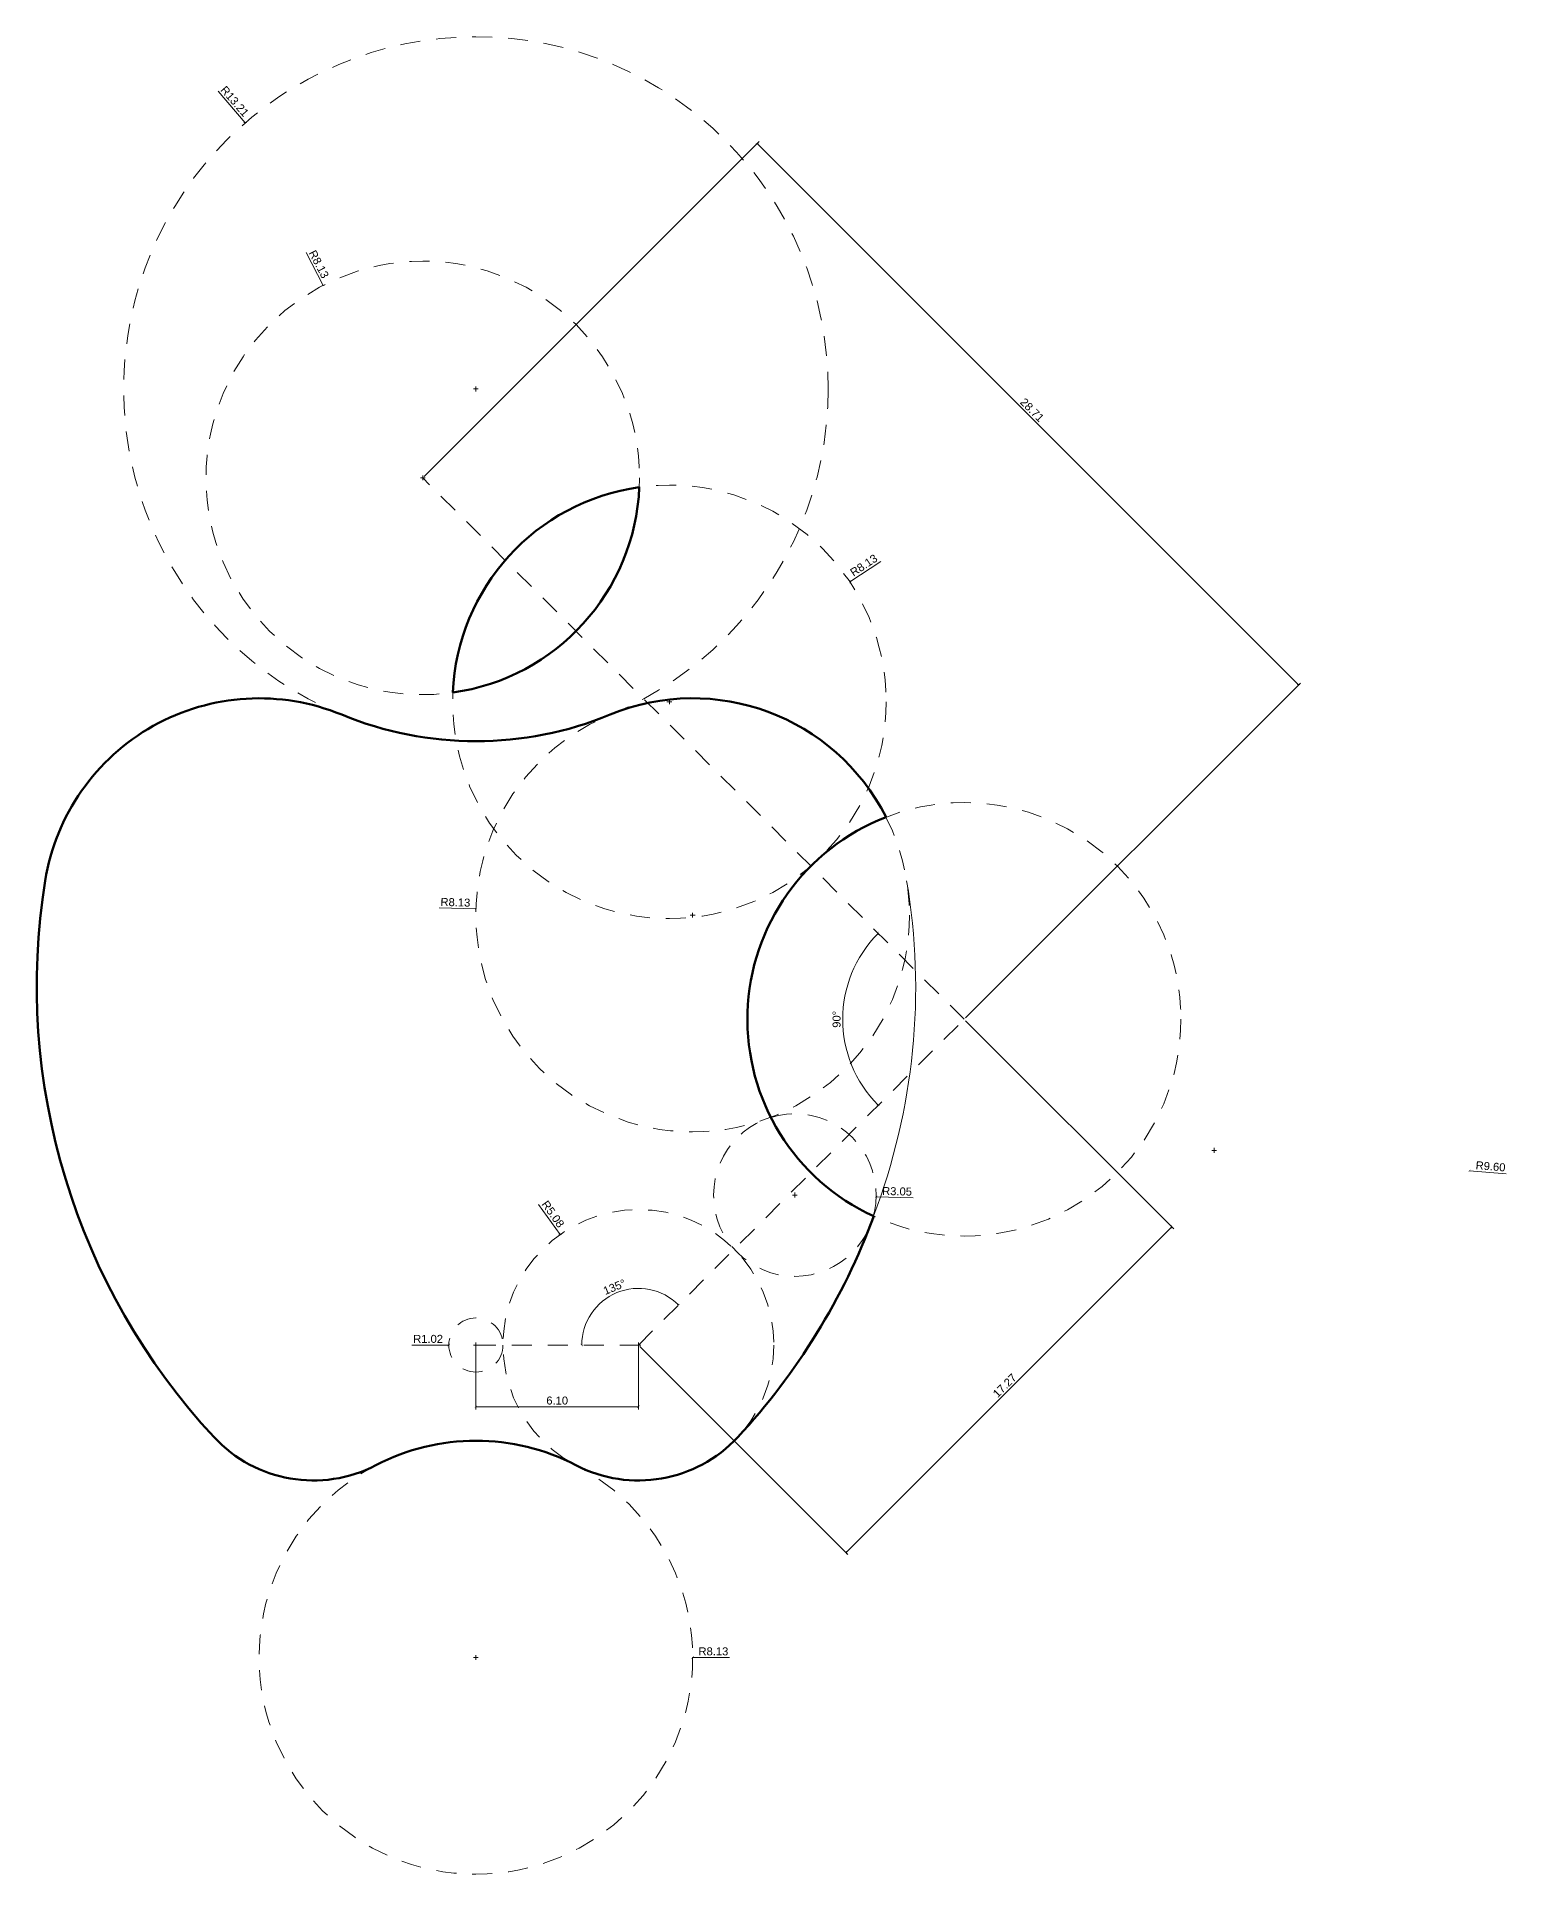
# Model space of a CAD drawing. Header units: inches. Extents: x 994 to 6777, y -637 to 5407.
# Drawn here: x 1236.9 to 1292, y 158.6 to 227.5 of the extents above; entities that cross this region are included whole.
import ezdxf

# ---------------------------------------------------------------- set-up
doc = ezdxf.new("R2010")
doc.units = ezdxf.units.IN
doc.header["$MEASUREMENT"] = 0
doc.linetypes.add('CENTER2', pattern=[28.575, 19.05, -3.175, 3.175, -3.175])
doc.linetypes.add('JIS_02_0.7', pattern=[1.35, 0.75, -0.6])
doc.layers.add('APPLE OUTLINE', color=10, linetype='Continuous', lineweight=40)
doc.layers.add('GUIDE LINES', color=7, linetype='JIS_02_0.7', lineweight=0, transparency=0.4)
doc.layers.add('GUIDELINE 2', color=7, linetype='Continuous', lineweight=0, transparency=0.5)
doc.styles.get("Standard").update_dxf_attribs({"font": 'arial.ttf'})
doc.dimstyles.new('ABELLA 100', dxfattribs={"dimtxt": 0.3, "dimasz": 0.085, "dimexe": 0.1, "dimexo": 0.075, "dimgap": 0.075, "dimtad": 1, "dimzin": 0, "dimdsep": 46, "dimtxsty": 'Standard', "dimblk": 'ARCHTICK', "dimcen": 0.09, "dimclrd": 7, "dimclre": 7, "dimadec": 0, "dimazin": 0, "dimtfac": 1, "dimtix": 1, "dimtofl": 0, "dimtmove": 0, "dimatfit": 3, "dimldrblk": 'OPEN30', "dimfxl": 1, "dimtolj": 1, "dimtzin": 0, "dimlwd": 0, "dimlwe": 0, "dimarcsym": 0})

# ---------------------------------------------------------------- blocks, each defined once
blk = doc.blocks.new('_ArchTick')
at = {"color": 0, "linetype": 'ByBlock', "const_width": 0.15}
blk.add_lwpolyline([(-0.5, -0.5), (0.5, 0.5)], dxfattribs=at)
blk = doc.blocks.new('*D631')
at = {"layer": 'APPLE OUTLINE', "color": 7, "linetype": 'CENTER2', "lineweight": 0, "transparency": 16777216}
for p, q in [((1251.384, 210.983), (1263.94, 223.54)), ((1271.685, 190.682), (1284.242, 203.238))]:
    blk.add_line(p, q, dxfattribs=at)
at = {"layer": 'APPLE OUTLINE', "color": 7, "linetype": 'Continuous', "lineweight": 0, "transparency": 16777216}
blk.add_line((1284.171, 203.167), (1263.869, 223.469), dxfattribs=at)
at = {"layer": 'Defpoints', "color": 0, "transparency": 16777216}
for p in [(1263.869, 223.469), (1251.331, 210.93), (1271.632, 190.629)]:
    blk.add_point(p, dxfattribs=at)
at = {"layer": 'APPLE OUTLINE', "color": 7, "lineweight": 0, "transparency": 16777216, "xscale": 0.085, "yscale": 0.085, "zscale": 0.085}
for p, rotation in [((1263.869, 223.469), 134.9999999999999), ((1284.171, 203.167), 314.9999999999998)]:
    blk.add_blockref('_ArchTick', p, dxfattribs=dict(at, rotation=rotation))
at = {"layer": 'APPLE OUTLINE', "color": 0, "transparency": 16777216, "insert": (1274.181, 213.479), "char_height": 0.3, "attachment_point": 5, "rotation": 315}
blk.add_mtext('\\A1;28.71', dxfattribs=at)
blk = doc.blocks.new('_Open30')
at = {"color": 0, "linetype": 'ByBlock', "lineweight": -2}
for p, q in [((-1, 0.27), (0, 0)), ((0, 0), (-1, -0.27)), ((0, 0), (-1, 0))]:
    blk.add_line(p, q, dxfattribs=at)
blk = doc.blocks.new('*D632')
at = {"layer": 'APPLE OUTLINE', "color": 7, "linetype": 'CENTER2', "lineweight": 0, "transparency": 16777216}
for p, q in [((1271.685, 190.576), (1279.489, 182.772)), ((1259.472, 178.362), (1267.276, 170.559))]:
    blk.add_line(p, q, dxfattribs=at)
at = {"layer": 'APPLE OUTLINE', "color": 7, "linetype": 'Continuous', "lineweight": 0, "transparency": 16777216}
blk.add_line((1267.205, 170.629), (1279.419, 182.843), dxfattribs=at)
at = {"layer": 'Defpoints', "color": 0, "transparency": 16777216}
for p in [(1271.632, 190.629), (1279.419, 182.843), (1259.419, 178.415)]:
    blk.add_point(p, dxfattribs=at)
at = {"layer": 'APPLE OUTLINE', "color": 7, "lineweight": 0, "transparency": 16777216, "xscale": 0.085, "yscale": 0.085, "zscale": 0.085}
for p, rotation in [((1279.419, 182.843), 45.00000000000653), ((1267.205, 170.629), 225.0000000000066)]:
    blk.add_blockref('_ArchTick', p, dxfattribs=dict(at, rotation=rotation))
at = {"layer": 'APPLE OUTLINE', "color": 0, "transparency": 16777216, "insert": (1273.152, 176.895), "char_height": 0.3, "attachment_point": 5, "rotation": 45}
blk.add_mtext('\\A1;17.27', dxfattribs=at)
blk = doc.blocks.new('*D633')
at = {"layer": 'APPLE OUTLINE', "color": 7, "linetype": 'CENTER2', "lineweight": 0, "transparency": 16777216}
for p, q in [((1253.323, 178.34), (1253.323, 176.003)), ((1259.419, 178.34), (1259.419, 176.003))]:
    blk.add_line(p, q, dxfattribs=at)
at = {"layer": 'APPLE OUTLINE', "color": 7, "linetype": 'Continuous', "lineweight": 0, "transparency": 16777216}
blk.add_line((1253.323, 176.103), (1259.419, 176.103), dxfattribs=at)
at = {"layer": 'Defpoints', "color": 0, "transparency": 16777216}
for p in [(1253.323, 178.415), (1259.419, 178.415), (1259.419, 176.103)]:
    blk.add_point(p, dxfattribs=at)
at = {"layer": 'APPLE OUTLINE', "color": 7, "lineweight": 0, "transparency": 16777216, "xscale": 0.085, "yscale": 0.085, "zscale": 0.085, "rotation": 180}
blk.add_blockref('_ArchTick', (1253.323, 176.103), dxfattribs=at)
at = {"layer": 'APPLE OUTLINE', "color": 7, "lineweight": 0, "transparency": 16777216, "xscale": 0.085, "yscale": 0.085, "zscale": 0.085}
blk.add_blockref('_ArchTick', (1259.419, 176.103), dxfattribs=at)
at = {"layer": 'APPLE OUTLINE', "color": 0, "transparency": 16777216, "insert": (1256.371, 176.331), "char_height": 0.3, "attachment_point": 5}
blk.add_mtext('\\A1;6.10', dxfattribs=at)
blk = doc.blocks.new('*D534')
at = {"layer": 'APPLE OUTLINE', "color": 7, "linetype": 'Continuous', "lineweight": 0, "transparency": 16777216}
blk.add_line((1243.652, 225.428), (1244.674, 224.247), dxfattribs=at)
at = {"layer": 'APPLE OUTLINE', "color": 7, "lineweight": 0, "transparency": 16777216}
for p, q in [((1253.323, 214.174), (1253.323, 214.354)), ((1253.233, 214.264), (1253.413, 214.264))]:
    blk.add_line(p, q, dxfattribs=at)
at = {"layer": 'Defpoints', "color": 0, "transparency": 16777216}
for p in [(1244.674, 224.247), (1253.323, 214.264)]:
    blk.add_point(p, dxfattribs=at)
at = {"layer": 'APPLE OUTLINE', "color": 7, "lineweight": 0, "transparency": 16777216, "xscale": 0.085, "yscale": 0.085, "zscale": 0.085, "rotation": 310.9029218747989}
blk.add_blockref('_ArchTick', (1244.674, 224.247), dxfattribs=at)
at = {"layer": 'APPLE OUTLINE', "color": 0, "transparency": 16777216, "insert": (1244.28, 225.051), "char_height": 0.3, "attachment_point": 5, "rotation": 310.90292}
blk.add_mtext('\\A1;R13.21', dxfattribs=at)
blk = doc.blocks.new('*D535')
at = {"layer": 'APPLE OUTLINE', "color": 7, "linetype": 'Continuous', "lineweight": 0, "transparency": 16777216}
blk.add_line((1246.952, 219.377), (1247.59, 218.147), dxfattribs=at)
at = {"layer": 'APPLE OUTLINE', "color": 7, "lineweight": 0, "transparency": 16777216}
for p, q in [((1251.241, 210.93), (1251.421, 210.93)), ((1251.331, 210.84), (1251.331, 211.02))]:
    blk.add_line(p, q, dxfattribs=at)
at = {"layer": 'Defpoints', "color": 0, "transparency": 16777216}
for p in [(1247.59, 218.147), (1251.331, 210.93)]:
    blk.add_point(p, dxfattribs=at)
at = {"layer": 'APPLE OUTLINE', "color": 7, "lineweight": 0, "transparency": 16777216, "xscale": 0.085, "yscale": 0.085, "zscale": 0.085, "rotation": 297.4015247100861}
blk.add_blockref('_ArchTick', (1247.59, 218.147), dxfattribs=at)
at = {"layer": 'APPLE OUTLINE', "color": 0, "transparency": 16777216, "insert": (1247.434, 218.942), "char_height": 0.3, "attachment_point": 5, "rotation": 297.40152}
blk.add_mtext('\\A1;R8.13', dxfattribs=at)
blk = doc.blocks.new('*D536')
at = {"layer": 'APPLE OUTLINE', "color": 7, "linetype": 'Continuous', "lineweight": 0, "transparency": 16777216}
blk.add_line((1268.502, 207.8), (1267.347, 207.033), dxfattribs=at)
at = {"layer": 'APPLE OUTLINE', "color": 7, "lineweight": 0, "transparency": 16777216}
for p, q in [((1260.578, 202.443), (1260.578, 202.623)), ((1260.488, 202.533), (1260.668, 202.533))]:
    blk.add_line(p, q, dxfattribs=at)
at = {"layer": 'Defpoints', "color": 0, "transparency": 16777216}
for p in [(1267.347, 207.033), (1260.578, 202.533)]:
    blk.add_point(p, dxfattribs=at)
at = {"layer": 'APPLE OUTLINE', "color": 7, "lineweight": 0, "transparency": 16777216, "xscale": 0.085, "yscale": 0.085, "zscale": 0.085, "rotation": 213.6139419866973}
blk.add_blockref('_ArchTick', (1267.347, 207.033), dxfattribs=at)
at = {"layer": 'APPLE OUTLINE', "color": 0, "transparency": 16777216, "insert": (1267.869, 207.653), "char_height": 0.3, "attachment_point": 5, "rotation": 33.61394}
blk.add_mtext('\\A1;R8.13', dxfattribs=at)
blk = doc.blocks.new('*D537')
at = {"layer": 'APPLE OUTLINE', "color": 7, "lineweight": 0, "transparency": 16777216}
for p, q in [((1280.92, 185.713), (1281.1, 185.713)), ((1281.01, 185.623), (1281.01, 185.803))]:
    blk.add_line(p, q, dxfattribs=at)
at = {"layer": 'APPLE OUTLINE', "color": 7, "linetype": 'Continuous', "lineweight": 0, "transparency": 16777216}
blk.add_line((1291.96, 184.838), (1290.579, 184.949), dxfattribs=at)
at = {"layer": 'Defpoints', "color": 0, "transparency": 16777216}
for p in [(1281.01, 185.713), (1290.579, 184.949)]:
    blk.add_point(p, dxfattribs=at)
at = {"layer": 'APPLE OUTLINE', "color": 7, "lineweight": 0, "transparency": 16777216, "xscale": 0.085, "yscale": 0.085, "zscale": 0.085, "rotation": 175.4299285579126}
blk.add_blockref('_ArchTick', (1290.579, 184.949), dxfattribs=at)
at = {"layer": 'APPLE OUTLINE', "color": 0, "transparency": 16777216, "insert": (1291.373, 185.114), "char_height": 0.3, "attachment_point": 5, "rotation": 355.42993}
blk.add_mtext('\\A1;R9.60', dxfattribs=at)
blk = doc.blocks.new('*D538')
at = {"layer": 'APPLE OUTLINE', "color": 7, "linetype": 'Continuous', "lineweight": 0, "transparency": 16777216}
blk.add_line((1251.94, 194.803), (1253.326, 194.765), dxfattribs=at)
at = {"layer": 'APPLE OUTLINE', "color": 7, "lineweight": 0, "transparency": 16777216}
for p, q in [((1261.361, 194.537), (1261.541, 194.537)), ((1261.451, 194.447), (1261.451, 194.627))]:
    blk.add_line(p, q, dxfattribs=at)
at = {"layer": 'Defpoints', "color": 0, "transparency": 16777216}
for p in [(1253.326, 194.765), (1261.451, 194.537)]:
    blk.add_point(p, dxfattribs=at)
at = {"layer": 'APPLE OUTLINE', "color": 7, "lineweight": 0, "transparency": 16777216, "xscale": 0.085, "yscale": 0.085, "zscale": 0.085, "rotation": 358.3949217057295}
blk.add_blockref('_ArchTick', (1253.326, 194.765), dxfattribs=at)
at = {"layer": 'APPLE OUTLINE', "color": 0, "transparency": 16777216, "insert": (1252.555, 195.015), "char_height": 0.3, "attachment_point": 5, "rotation": 358.39492}
blk.add_mtext('\\A1;R8.13', dxfattribs=at)
blk = doc.blocks.new('*D539')
at = {"layer": 'APPLE OUTLINE', "color": 7, "lineweight": 0, "transparency": 16777216}
for p, q in [((1265.194, 184.039), (1265.374, 184.039)), ((1265.284, 183.949), (1265.284, 184.129))]:
    blk.add_line(p, q, dxfattribs=at)
at = {"layer": 'APPLE OUTLINE', "color": 7, "linetype": 'Continuous', "lineweight": 0, "transparency": 16777216}
blk.add_line((1269.719, 183.935), (1268.331, 183.967), dxfattribs=at)
at = {"layer": 'Defpoints', "color": 0, "transparency": 16777216}
for p in [(1265.284, 184.039), (1268.331, 183.967)]:
    blk.add_point(p, dxfattribs=at)
at = {"layer": 'APPLE OUTLINE', "color": 7, "lineweight": 0, "transparency": 16777216, "xscale": 0.085, "yscale": 0.085, "zscale": 0.085, "rotation": 178.6588691483221}
blk.add_blockref('_ArchTick', (1268.331, 183.967), dxfattribs=at)
at = {"layer": 'APPLE OUTLINE', "color": 0, "transparency": 16777216, "insert": (1269.116, 184.177), "char_height": 0.3, "attachment_point": 5, "rotation": 358.65887}
blk.add_mtext('\\A1;R3.05', dxfattribs=at)
blk = doc.blocks.new('*D540')
at = {"layer": 'APPLE OUTLINE', "color": 7, "linetype": 'Continuous', "lineweight": 0, "transparency": 16777216}
blk.add_line((1255.675, 183.688), (1256.478, 182.557), dxfattribs=at)
at = {"layer": 'APPLE OUTLINE', "color": 7, "lineweight": 0, "transparency": 16777216}
for p, q in [((1259.419, 178.325), (1259.419, 178.505)), ((1259.329, 178.415), (1259.509, 178.415))]:
    blk.add_line(p, q, dxfattribs=at)
at = {"layer": 'Defpoints', "color": 0, "transparency": 16777216}
for p in [(1256.478, 182.557), (1259.419, 178.415)]:
    blk.add_point(p, dxfattribs=at)
at = {"layer": 'APPLE OUTLINE', "color": 7, "lineweight": 0, "transparency": 16777216, "xscale": 0.085, "yscale": 0.085, "zscale": 0.085, "rotation": 305.3796090875813}
blk.add_blockref('_ArchTick', (1256.478, 182.557), dxfattribs=at)
at = {"layer": 'APPLE OUTLINE', "color": 0, "transparency": 16777216, "insert": (1256.213, 183.324), "char_height": 0.3, "attachment_point": 5, "rotation": 305.37961}
blk.add_mtext('\\A1;R5.08', dxfattribs=at)
blk = doc.blocks.new('*D541')
at = {"layer": 'APPLE OUTLINE', "color": 7, "lineweight": 0, "transparency": 16777216}
for p, q in [((1253.323, 178.325), (1253.323, 178.505)), ((1253.233, 178.415), (1253.413, 178.415))]:
    blk.add_line(p, q, dxfattribs=at)
at = {"layer": 'APPLE OUTLINE', "color": 7, "linetype": 'Continuous', "lineweight": 0, "transparency": 16777216}
blk.add_line((1250.924, 178.415), (1252.307, 178.415), dxfattribs=at)
at = {"layer": 'Defpoints', "color": 0, "transparency": 16777216}
for p in [(1252.307, 178.415), (1253.323, 178.415)]:
    blk.add_point(p, dxfattribs=at)
at = {"layer": 'APPLE OUTLINE', "color": 7, "lineweight": 0, "transparency": 16777216, "xscale": 0.085, "yscale": 0.085, "zscale": 0.085}
blk.add_blockref('_ArchTick', (1252.307, 178.415), dxfattribs=at)
at = {"layer": 'APPLE OUTLINE', "color": 0, "transparency": 16777216, "insert": (1251.53, 178.644), "char_height": 0.3, "attachment_point": 5}
blk.add_mtext('\\A1;R1.02', dxfattribs=at)
blk = doc.blocks.new('*D542')
at = {"layer": 'APPLE OUTLINE', "color": 7, "lineweight": 0, "transparency": 16777216}
for p, q in [((1253.323, 166.608), (1253.323, 166.788)), ((1253.233, 166.698), (1253.413, 166.698))]:
    blk.add_line(p, q, dxfattribs=at)
at = {"layer": 'APPLE OUTLINE', "color": 7, "linetype": 'Continuous', "lineweight": 0, "transparency": 16777216}
blk.add_line((1262.837, 166.698), (1261.451, 166.698), dxfattribs=at)
at = {"layer": 'Defpoints', "color": 0, "transparency": 16777216}
for p in [(1253.323, 166.698), (1261.451, 166.698)]:
    blk.add_point(p, dxfattribs=at)
at = {"layer": 'APPLE OUTLINE', "color": 7, "lineweight": 0, "transparency": 16777216, "xscale": 0.085, "yscale": 0.085, "zscale": 0.085, "rotation": 180.0000000000651}
blk.add_blockref('_ArchTick', (1261.451, 166.698), dxfattribs=at)
at = {"layer": 'APPLE OUTLINE', "color": 0, "transparency": 16777216, "insert": (1262.229, 166.926), "char_height": 0.3, "attachment_point": 5}
blk.add_mtext('\\A1;R8.13', dxfattribs=at)
blk = doc.blocks.new('*D634')
at = {"layer": 'APPLE OUTLINE', "color": 7, "linetype": 'Continuous', "lineweight": 0, "transparency": 16777216}
blk.add_arc((1259.419, 178.415), 2.125, 45, 180, dxfattribs=at)
at = {"layer": 'Defpoints', "color": 0, "transparency": 16777216}
for p in [(1271.632, 190.629), (1259.419, 180.541), (1253.323, 178.415), (1259.419, 178.415), (1259.419, 178.415)]:
    blk.add_point(p, dxfattribs=at)
at = {"layer": 'APPLE OUTLINE', "color": 7, "lineweight": 0, "transparency": 16777216, "xscale": 0.085, "yscale": 0.085, "zscale": 0.085}
for p, rotation in [((1260.922, 179.918), 315.0000000000066), ((1257.294, 178.415), 270.0000000000003)]:
    blk.add_blockref('_ArchTick', p, dxfattribs=dict(at, rotation=rotation))
at = {"layer": 'APPLE OUTLINE', "color": 0, "transparency": 16777216, "insert": (1258.518, 180.59), "char_height": 0.3, "attachment_point": 5, "rotation": 22.5}
blk.add_mtext('\\A1;135°', dxfattribs=at)
blk = doc.blocks.new('*D635')
at = {"layer": 'APPLE OUTLINE', "color": 7, "linetype": 'Continuous', "lineweight": 0, "transparency": 16777216}
blk.add_arc((1271.632, 190.629), 4.554, 135, 225, dxfattribs=at)
at = {"layer": 'Defpoints', "color": 0, "transparency": 16777216}
for p in [(1251.331, 210.93), (1267.234, 191.807), (1271.632, 190.629), (1271.632, 190.629), (1259.419, 178.415)]:
    blk.add_point(p, dxfattribs=at)
at = {"layer": 'APPLE OUTLINE', "color": 7, "lineweight": 0, "transparency": 16777216, "xscale": 0.085, "yscale": 0.085, "zscale": 0.085}
for p, rotation in [((1268.412, 193.849), 44.99999999999975), ((1268.412, 187.409), 315.0000000000065)]:
    blk.add_blockref('_ArchTick', p, dxfattribs=dict(at, rotation=rotation))
at = {"layer": 'APPLE OUTLINE', "color": 0, "transparency": 16777216, "insert": (1266.85, 190.629), "char_height": 0.3, "attachment_point": 5, "rotation": 90}
blk.add_mtext('\\A1;90°', dxfattribs=at)

msp = doc.modelspace()

# ---------------------------------------------------------------- linework, layer by layer
at = {"layer": 'APPLE OUTLINE', "color": 18, "linetype": 'Continuous', "lineweight": 100, "true_color": 0x000000}
msp.add_lwpolyline([(1252.45751, 202.88073, 0.36188789), (1259.45135, 210.58248, 0.36188789)], format="xyb", close=True, dxfattribs=at)
at = {"layer": 'APPLE OUTLINE', "color": 18, "linetype": 'ByBlock', "lineweight": 100, "true_color": 0x000000}
msp.add_lwpolyline([(1258.35462, 202.05219, -0.39152508), (1268.70183, 198.21016, 0.66319088), (1268.24116, 183.24181, -0.09878773), (1263.14009, 174.95698, -0.33742008), (1257.07436, 173.90876, 0.2445729), (1249.57149, 173.90876, -0.33742008), (1243.50576, 174.95698, -0.23101402), (1237.16961, 195.82629, -0.48377246), (1248.29124, 202.05219, 0.19793902)], format="xyb", close=True, dxfattribs=at)
at = {"layer": 'GUIDE LINES', "color": 7}
for p, q in [((1271.63233, 190.62871), (1251.33068, 210.93035)), ((1259.41901, 178.41539), (1271.63233, 190.62871)), ((1253.32293, 178.41539), (1259.41901, 178.41539))]:
    msp.add_line(p, q, dxfattribs=at)
at = {"layer": 'GUIDE LINES', "color": 7, "linetype": 'JIS_02_0.7'}
for centre, radius in [((1253.32293, 214.2644), 13.20818), ((1251.33068, 210.93035), 8.12811), ((1260.57817, 202.53286), 8.12811), ((1271.63233, 190.62871), 8.12811), ((1265.28389, 184.03862), 3.04804), ((1259.41901, 178.41539), 5.08007), ((1253.32293, 178.41539), 1.01601), ((1253.32293, 166.69815), 8.12811)]:
    msp.add_circle(centre, radius, dxfattribs=at)
at = {"layer": 'GUIDE LINES', "color": 7}
msp.add_circle((1261.45104, 194.53698), 8.12811, dxfattribs=at)
at = {"layer": 'GUIDE LINES', "color": 7, "linetype": 'Continuous'}
for centre, radius, start, end in [((1260.57817, 202.53286), 8.12811, 310.75937, 315), ((1265.28389, 184.03862), 3.04804, 338.9253387, 344.9673005)]:
    msp.add_arc(centre, radius, start, end, dxfattribs=at)
at = {"layer": 'GUIDELINE 2', "color": 7, "linetype": 'Continuous'}
msp.add_arc((1245.86327, 191.8192), 23.95056, 339.0306312, 9.6312551, dxfattribs=at)

# ---------------------------------------------------------------- dimensions: what is measured, and where the dimension line sits
at = {"layer": 'APPLE OUTLINE', "color": 7}
for center, mpoint, picture, middle in [((1253.32293, 214.2644), (1244.67448, 224.24741), '*D534', (1244.28013, 225.05124)), ((1251.33068, 210.93035), (1247.58994, 218.14651), '*D535', (1247.43446, 218.94245)), ((1260.57817, 202.53286), (1267.34715, 207.03253), '*D536', (1267.86885, 207.65343)), ((1261.45104, 194.53698), (1253.32612, 194.76465), '*D538', (1252.55463, 195.01463)), ((1281.00996, 185.71348), (1290.57944, 184.94857), '*D537', (1291.37282, 185.11406)), ((1265.28389, 184.03862), (1268.3311, 183.96728), '*D539', (1269.11554, 184.17725)), ((1259.41901, 178.41539), (1256.4777, 182.55735), '*D540', (1256.21299, 183.32419)), ((1253.32293, 178.41539), (1252.30691, 178.41539), '*D541', (1251.53026, 178.64356)), ((1253.32293, 166.69815), (1261.45104, 166.69815), '*D542', (1262.22922, 166.92642))]:
    dim = msp.add_radius_dim(center=center, mpoint=mpoint, dimstyle='ABELLA 100', dxfattribs=at)
    dim.commit()
    dim.dimension.update_dxf_attribs({"geometry": picture, "text_midpoint": middle})
for p1, p2, distance, picture, middle in [((1271.63233, 190.62871), (1251.33068, 210.93035), -17.73222, '*D631', (1274.18142, 213.47945)), ((1259.41901, 178.41539), (1271.63233, 190.62871), -11.01132, '*D632', (1273.15231, 176.89541))]:
    dim = msp.add_aligned_dim(p1=p1, p2=p2, distance=distance, dimstyle='ABELLA 100', dxfattribs=at)
    dim.commit()
    dim.dimension.update_dxf_attribs({"geometry": picture, "text_midpoint": middle})
for base, line1, line2, picture, middle in [((1267.23357, 191.80735), ((1259.41901, 178.41539), (1271.63233, 190.62871)), ((1271.63233, 190.62871), (1251.33068, 210.93035)), '*D635', (1266.85022, 190.62871)), ((1259.41901, 180.54076), ((1253.32293, 178.41539), (1259.41901, 178.41539)), ((1259.41901, 178.41539), (1271.63233, 190.62871)), '*D634', (1258.51831, 180.58987))]:
    dim = msp.add_angular_dim_2l(base=base, line1=line1, line2=line2, dimstyle='ABELLA 100', dxfattribs=at)
    dim.commit()
    dim.dimension.update_dxf_attribs({"geometry": picture, "text_midpoint": middle})
dim = msp.add_linear_dim(base=(1259.41901, 176.10264), p1=(1253.32293, 178.41539), p2=(1259.41901, 178.41539), dimstyle='ABELLA 100', dxfattribs=at)
dim.commit()
dim.dimension.update_dxf_attribs({"geometry": '*D633', "text_midpoint": (1256.37097, 176.33081)})

doc.saveas('drawing.dxf')
